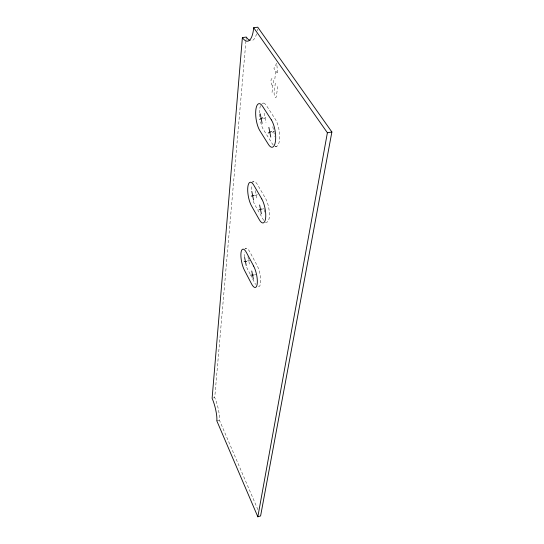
<?xml version="1.0" encoding="UTF-8"?>
<svg xmlns="http://www.w3.org/2000/svg" width="544" height="544" viewBox="0 0 544 544"><rect width="100%" height="100%" fill="white"/><g stroke="black" fill="none" stroke-linecap="round" stroke-linejoin="round"><path stroke-width="0.41" stroke-dasharray="2.72 2.04" d="M257.924 509.708L219.416 420.158A16.415 3.828 75.5 0 0 214.724 397.603L245.997 40.446M246.072 39.603L246.296 37.067M272.034 92.446L273.292 81.838A1.707 0.605 82.5 0 0 272.836 79.492L272.639 79.206A3.495 1.244 82.4 0 0 271.028 80.247A3.495 1.244 82.4 0 0 271.959 85.041L272.632 86.047M274.849 78.86L275.788 70.992L273.877 68.231L276.706 63.301L277.712 73.773L275.924 71.189M275.312 83.137L274.156 92.725A3.128 1.122 82.1 0 0 274.992 97.022A3.128 1.122 82.1 0 0 276.454 96.152L277.637 86.55M263.486 118.816L266.642 117.116M272.116 132.362L275.414 130.778M254.85 195.432L257.672 194.616M216.825 420.866L219.416 420.158M213.418 397.95L214.724 397.603M262.664 209.032L264.126 208.685M244.943 248.724L246.282 248.445M265.356 222.51L266.805 222.217A13.818 4.631 79.1 0 0 269.382 212.881A13.818 4.631 79.1 0 0 265.431 198.22L257.455 184.559A13.641 4.488 79.4 0 0 252.586 182.464M252.158 181.9L253.599 181.635M275.08 146.696L276.651 146.418M261.963 103.299L263.527 103.054M247.486 260.841L250.029 260.664M254.612 274.332L255.932 274.305M250.111 274.047L247.751 269.538A12.553 3.876 77.8 0 1 246.126 265.642M250.505 274.802L254.837 283.064A12.716 3.985 77.5 0 0 255.653 284.451M247.948 256.741L249.56 264.765M264.268 209.42L264.853 212.371M255.388 190.658L257.122 199.39M272.809 126.718L274.7 136.428M264.119 113.186L265.989 122.754M257.536 29.002A27.22 9.064 83.7 0 1 257.271 30.736M256.564 33.864A27.22 9.064 83.7 0 1 250.641 40.623M263.745 220.286A13.818 4.631 79.1 0 1 262.847 218.906L255.088 205.251A13.641 4.488 79.4 0 1 253.062 200.437M251.246 189.496A13.641 4.488 79.4 0 1 251.634 184.865M273.238 145.003A15.225 5.406 81.1 0 1 272.245 143.65L263.677 130.023A15.035 5.216 81.4 0 1 260.29 120.537M275.237 146.479A15.225 5.406 81.1 0 0 279.664 136.877A15.225 5.406 81.1 0 0 275.305 119.19L266.465 105.611A15.035 5.216 81.4 0 0 262.181 103.292M259.719 116.715A15.035 5.216 81.4 0 1 259.515 113.696M259.502 112.968A15.035 5.216 81.4 0 1 261.045 104.523M258.42 286.729A12.716 3.985 77.5 0 0 260.692 279.004A12.716 3.985 77.5 0 0 257.047 265.35L249.778 251.777A12.553 3.876 77.8 0 0 245.364 248.975M244.317 257.101A12.553 3.876 77.8 0 1 244.283 252.321"/><path stroke-width="0.82" d="M242.379 37.577L212.119 398.29A16.429 3.788 75.5 0 1 216.825 420.866L257.836 516.8L260.596 515.936L331.881 131.981L257.747 27.2L253.694 27.724A27.261 8.969 83.6 0 1 242.379 37.577L246.296 37.067A27.22 9.064 83.7 0 0 249.927 40.419M257.836 516.8L327.386 132.756L253.694 27.724M259.617 119.449L262.738 117.749M268.199 133.022L271.463 131.444M251.28 196.119L254.075 195.303M259.046 209.746L261.956 209.052M327.386 132.756L331.881 131.981M244.168 261.555L246.684 261.392M251.26 275.074L253.878 275.026M244.61 257.455L246.228 265.486M251.743 270.98L253.375 279.113M259.617 204.972L261.372 213.826M251.797 191.338L253.538 200.083M260.229 113.812L262.113 123.393M268.872 127.378L270.769 137.095M271.32 119.843L262.534 106.23A15.055 5.161 81.3 0 0 255.823 109.997A15.055 5.161 81.3 0 0 259.842 130.669L268.362 144.323A15.252 5.345 81.1 0 0 275.495 140.991A15.252 5.345 81.1 0 0 271.32 119.843M261.759 198.934L253.824 185.239A13.661 4.44 79.4 0 0 247.819 187.088A13.661 4.44 79.4 0 0 251.539 205.945L259.264 219.626A13.831 4.583 79.1 0 0 265.615 218.205A13.831 4.583 79.1 0 0 261.759 198.934M253.647 266.091L246.412 252.491A12.566 3.835 77.8 0 0 240.985 252.926A12.566 3.835 77.8 0 0 244.453 270.266L251.505 283.812A12.73 3.944 77.5 0 0 257.224 283.791A12.73 3.944 77.5 0 0 253.647 266.091"/></g></svg>
